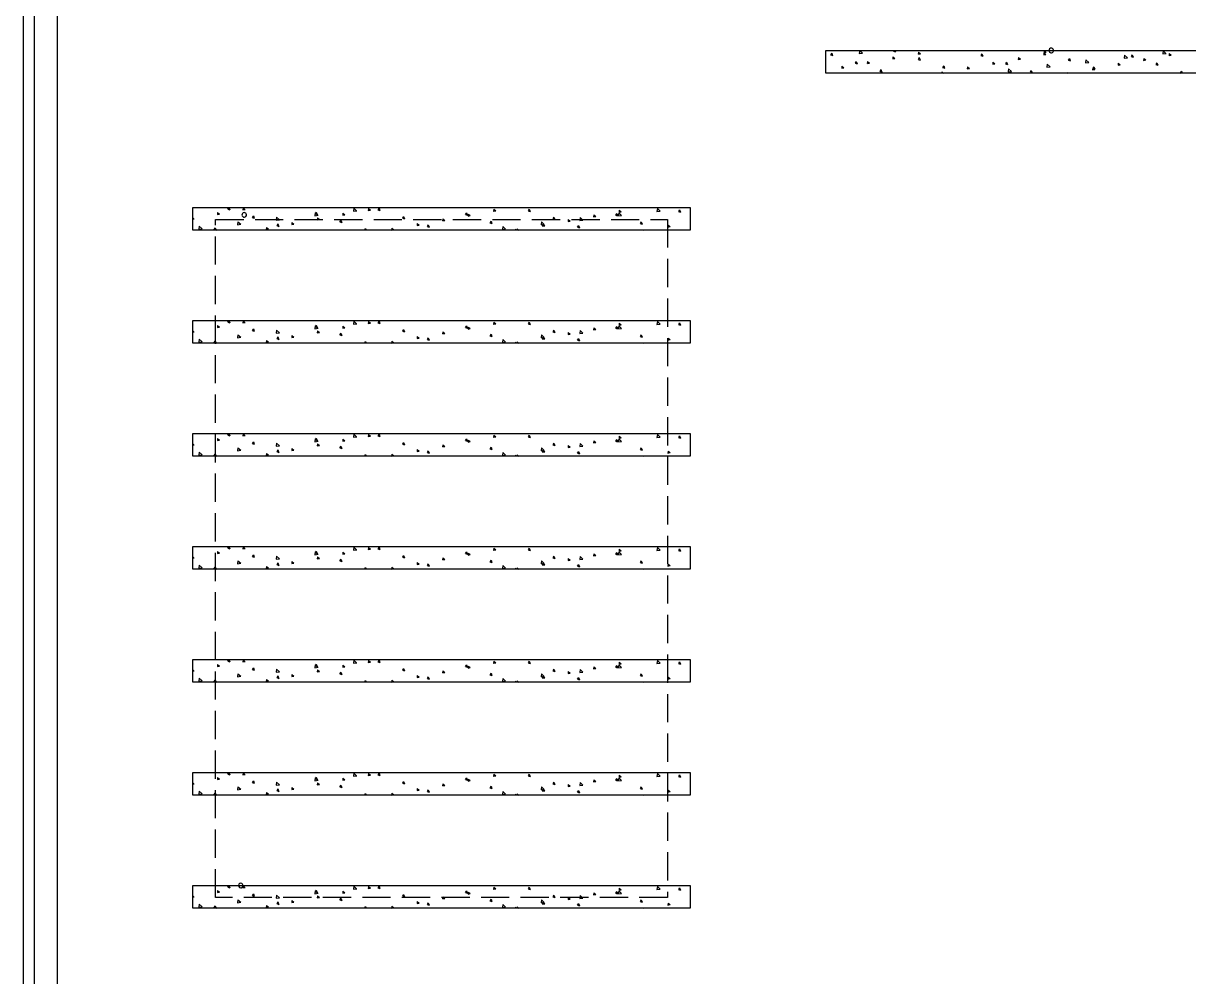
# Model space of a CAD drawing. Extents: x -474411 to 577939, y 0 to 1014176.
# Drawn here: x 355946 to 366256, y 776513 to 784950 of the extents above; entities that cross this region are included whole.
import ezdxf

# ---------------------------------------------------------------- set-up
doc = ezdxf.new("R2010")
doc.units = 0
doc.header["$LTSCALE"] = 1000
doc.header["$MEASUREMENT"] = 0
doc.linetypes.add('DASH', pattern=[0.35, 0.25, -0.1])
for name, color, linetype in [('A-HATCH-2', 251, 'Continuous'), ('A-LIN-V', 9, 'Continuous'), ('A-SFCE', 30, 'Continuous'), ('A-WINDOW', 140, 'Continuous'), ('AS-COLN', 6, 'Continuous'), ('AS-结构边线层', 200, 'Continuous'), ('DIM_SYMB', 3, 'Continuous')]:
    doc.layers.add(name, color=color, linetype=linetype)

# ---------------------------------------------------------------- blocks, each defined once
blk = doc.blocks.new('43243')
at = {"layer": 'AS-结构边线层', "color": 8}
blk.add_lwpolyline([(371646, 818320), (371646, 782920), (371346, 782920), (371346, 774520), (371646, 774520), (371646, 741420), (359546, 741420), (359546, 741720), (359446, 741720), (359446, 741920), (357146, 741920), (357146, 741720), (356846, 741720), (356846, 741420), (356046, 741420), (356046, 741420), (356046, 832020)], dxfattribs=at)

msp = doc.modelspace()

# ---------------------------------------------------------------- linework, layer by layer
at = {"layer": 'A-HATCH-2', "color": 8, "linetype": 'Continuous'}
for p, q in [((363098.1, 784686.3), (363088.1, 784671.3)), ((363088.4, 784671.5), (363106.5, 784665.4)), ((363098.1, 784686.3), (363106.2, 784665.3)), ((363345.5, 784709.6), (363341.4, 784682.9)), ((363341.7, 784683.1), (363370.2, 784686.4)), ((363345.5, 784709.6), (363369.9, 784686.3)), ((363640.2, 784654.3), (363638.7, 784636.4)), ((363639, 784636.6), (363657.8, 784640.1)), ((363640.2, 784654.3), (363657.5, 784639.9)), ((363647.7, 784710), (363643.9, 784704.4)), ((363644.3, 784704.6), (363662.4, 784698.5)), ((363657.6, 784710), (363662.1, 784698.3)), ((363871.6, 784646.4), (363861.5, 784631.4)), ((363861.8, 784631.6), (363880, 784625.5)), ((363865.9, 784696), (363864.3, 784678)), ((363864.7, 784678.2), (363883.5, 784681.7)), ((363865.9, 784696), (363883.1, 784681.5)), ((363871.6, 784646.4), (363879.6, 784625.3)), ((364427.4, 784679.4), (364417.4, 784664.5)), ((364417.7, 784664.7), (364435.8, 784658.6)), ((364427.4, 784679.4), (364435.5, 784658.4)), ((364749.7, 784647.3), (364748.1, 784629.4)), ((364748.5, 784629.5), (364767.3, 784633)), ((364749.7, 784647.3), (364766.9, 784632.8)), ((364981.6, 784710), (364973.2, 784697.6)), ((364973.6, 784697.8), (364991.7, 784691.7)), ((364975.3, 784688.9), (364973.8, 784671)), ((364974.1, 784671.2), (364992.9, 784674.6)), ((364975.3, 784688.9), (364992.6, 784674.5)), ((364984.3, 784710), (364991.4, 784691.5)), ((365200.8, 784639.5), (365190.8, 784624.6)), ((365200.8, 784639.5), (365208.9, 784618.5)), ((365347.2, 784628.1), (365343.1, 784601.4)), ((365347.2, 784628.1), (365371.6, 784604.7)), ((365689.1, 784667.9), (365685, 784641.2)), ((365685.3, 784641.4), (365713.8, 784644.7)), ((365689.1, 784667.9), (365713.5, 784644.5)), ((365756.7, 784672.6), (365746.7, 784657.7)), ((365747, 784657.9), (365765.1, 784651.8)), ((365756.7, 784672.6), (365764.8, 784651.6)), ((365859.1, 784640.2), (365857.6, 784622.3)), ((365857.9, 784622.5), (365876.7, 784626)), ((365859.1, 784640.2), (365876.4, 784625.8)), ((366031, 784707.6), (366026.9, 784681)), ((366027.2, 784681.1), (366055.7, 784684.5)), ((366031, 784707.6), (366055.4, 784684.3)), ((366084.8, 784681.9), (366083.2, 784663.9)), ((366083.6, 784664.1), (366102.4, 784667.6)), ((366084.8, 784681.9), (366102, 784667.4)), ((363188.9, 784571.1), (363187.3, 784553.2)), ((363187.7, 784553.3), (363206.5, 784556.8)), ((363188.9, 784571.1), (363206.1, 784556.6)), ((363315.7, 784613.3), (363305.6, 784598.3)), ((363306, 784598.5), (363324.1, 784592.4)), ((363315.7, 784613.3), (363323.7, 784592.3)), ((363414.6, 784612.7), (363413, 784594.8)), ((363413.3, 784595), (363432.2, 784598.4)), ((363414.6, 784612.7), (363431.8, 784598.3)), ((363533.2, 784540.3), (363523.2, 784525.4)), ((363523.5, 784525.5), (363541.6, 784519.4)), ((363533.2, 784540.3), (363541.3, 784519.3)), ((364072.7, 784522.4), (364071.6, 784510)), ((364072.7, 784522.4), (364087.5, 784510)), ((364089.1, 784573.4), (364079, 784558.4)), ((364079.4, 784558.6), (364097.5, 784552.5)), ((364089.1, 784573.4), (364097.2, 784552.4)), ((364298.4, 784564), (364296.8, 784546.1)), ((364297.2, 784546.3), (364316, 784549.8)), ((364298.4, 784564), (364315.6, 784549.6)), ((364524, 784605.7), (364522.5, 784587.7)), ((364522.8, 784587.9), (364541.6, 784591.4)), ((364524, 784605.7), (364541.3, 784591.2)), ((364645, 784606.4), (364634.9, 784591.5)), ((364635.3, 784591.7), (364653.4, 784585.6)), ((364645, 784606.4), (364653, 784585.4)), ((364663.4, 784548.6), (364659.3, 784521.9)), ((364659.6, 784522), (364688.1, 784525.4)), ((364663.4, 784548.6), (364687.8, 784525.2)), ((364862.5, 784533.4), (364852.5, 784518.5)), ((364862.5, 784533.4), (364870.6, 784512.4)), ((365005.3, 784588.3), (365001.2, 784561.6)), ((365001.5, 784561.8), (365030, 784565.1)), ((365005.3, 784588.3), (365029.7, 784565)), ((365191.1, 784624.8), (365209.3, 784618.7)), ((365343.4, 784601.6), (365371.9, 784604.9)), ((365407.8, 784557), (365406.3, 784539.1)), ((365406.6, 784539.2), (365425.4, 784542.7)), ((365407.8, 784557), (365425.1, 784542.5)), ((365418.4, 784566.5), (365408.3, 784551.6)), ((365408.7, 784551.8), (365426.8, 784545.7)), ((365418.4, 784566.5), (365426.5, 784545.5)), ((365633.5, 784598.6), (365631.9, 784580.7)), ((365632.3, 784580.9), (365651.1, 784584.3)), ((365633.5, 784598.6), (365650.7, 784584.2)), ((365974.3, 784599.6), (365964.2, 784584.7)), ((365964.6, 784584.9), (365982.7, 784578.8)), ((365974.3, 784599.6), (365982.3, 784578.6)), ((366191.8, 784526.6), (366181.8, 784511.7)), ((366191.8, 784526.6), (366198.2, 784510)), ((364852.8, 784518.7), (364870.9, 784512.6)), ((365182.2, 784515.4), (365181.7, 784510)), ((365182.2, 784515.4), (365188.6, 784510)), ((366182.1, 784511.9), (366187.7, 784510)), ((357763.4, 783320), (357753.7, 783305.6)), ((357754, 783305.8), (357772.1, 783299.7)), ((357763.9, 783320), (357771.8, 783299.5)), ((357889.9, 783318.4), (357888.3, 783300.5)), ((357888.7, 783300.7), (357907.5, 783304.1)), ((357889.9, 783318.4), (357907.1, 783304)), ((358870.5, 783314.3), (358866.4, 783287.6)), ((358866.7, 783287.8), (358895.2, 783291.1)), ((358870.5, 783314.3), (358894.9, 783290.9)), ((358999.3, 783311.4), (358997.8, 783293.4)), ((358998.1, 783293.6), (359016.9, 783297.1)), ((358999.3, 783311.4), (359016.6, 783296.9)), ((359093, 783313.7), (359083, 783298.8)), ((359083.3, 783299), (359101.4, 783292.9)), ((359093, 783313.7), (359101.1, 783292.7)), ((360108.8, 783304.3), (360107.2, 783286.4)), ((360107.6, 783286.6), (360126.4, 783290)), ((360108.8, 783304.3), (360126, 783289.9)), ((360422.3, 783306.9), (360412.3, 783292)), ((360412.6, 783292.1), (360430.7, 783286.1)), ((360422.3, 783306.9), (360430.4, 783285.9)), ((360984.1, 783320), (360986.6, 783319.1)), ((360985.9, 783320), (360986.3, 783319)), ((361218.3, 783297.3), (361216.7, 783279.3)), ((361218.3, 783297.3), (361235.5, 783282.8)), ((361556, 783312.3), (361551.9, 783285.6)), ((361552.2, 783285.8), (361580.7, 783289.1)), ((361556, 783312.3), (361580.4, 783288.9)), ((361751.6, 783300.1), (361741.6, 783285.1)), ((361741.9, 783285.3), (361760, 783279.2)), ((361751.6, 783300.1), (361759.7, 783279.1)), ((357445.8, 783229.1), (357455.8, 783220.7)), ((357445.8, 783219), (357456.1, 783220.9)), ((357664.2, 783276.8), (357662.6, 783258.9)), ((357663, 783259.1), (357681.8, 783262.5)), ((357664.2, 783276.8), (357681.4, 783262.3)), ((357844.9, 783195), (357840.7, 783168.3)), ((357844.9, 783195), (357869.2, 783171.6)), ((357981.3, 783247.6), (357971.2, 783232.6)), ((357971.6, 783232.8), (357989.7, 783226.7)), ((357981.3, 783247.6), (357989.3, 783226.5)), ((358186.7, 783234.7), (358182.6, 783208.1)), ((358182.9, 783208.2), (358211.4, 783211.6)), ((358186.7, 783234.7), (358211.1, 783211.4)), ((358322.4, 783186.5), (358320.8, 783168.6)), ((358322.4, 783186.5), (358339.6, 783172)), ((358528.6, 783274.5), (358524.5, 783247.8)), ((358524.8, 783248), (358553.3, 783251.3)), ((358537.2, 783280.6), (358527.1, 783265.7)), ((358527.4, 783265.9), (358545.6, 783259.8)), ((358528.6, 783274.5), (358553, 783251.2)), ((358537.2, 783280.6), (358545.2, 783259.6)), ((358548, 783228.1), (358546.4, 783210.2)), ((358546.8, 783210.4), (358565.6, 783213.8)), ((358548, 783228.1), (358565.3, 783213.7)), ((358754.7, 783207.6), (358744.6, 783192.7)), ((358745, 783192.9), (358763.1, 783186.8)), ((358754.7, 783207.6), (358762.8, 783186.6)), ((358773.7, 783269.8), (358772.1, 783251.8)), ((358772.5, 783252), (358791.3, 783255.5)), ((358773.7, 783269.8), (358790.9, 783255.3)), ((359310.6, 783240.7), (359300.5, 783225.8)), ((359300.9, 783226), (359319, 783219.9)), ((359310.6, 783240.7), (359318.6, 783219.7)), ((359657.5, 783221.1), (359655.9, 783203.1)), ((359656.3, 783203.3), (359675.1, 783206.8)), ((359657.5, 783221.1), (359674.7, 783206.6)), ((359866.4, 783273.8), (359856.4, 783258.9)), ((359856.7, 783259.1), (359874.9, 783253)), ((359866.4, 783273.8), (359874.5, 783252.8)), ((359883.1, 783262.7), (359881.6, 783244.8)), ((359881.9, 783244.9), (359900.7, 783248.4)), ((359883.1, 783262.7), (359900.4, 783248.2)), ((360084, 783200.8), (360073.9, 783185.9)), ((360074.3, 783186.1), (360092.4, 783180)), ((360084, 783200.8), (360092.1, 783179.8)), ((360530.3, 783193), (360526.2, 783166.3)), ((360530.3, 783193), (360554.7, 783169.6)), ((360639.9, 783233.9), (360629.8, 783219)), ((360630.2, 783219.1), (360648.3, 783213.1)), ((360639.9, 783233.9), (360647.9, 783212.9)), ((360766.9, 783214), (360765.4, 783196.1)), ((360765.7, 783196.3), (360784.5, 783199.7)), ((360766.9, 783214), (360784.2, 783199.6)), ((360872.2, 783232.8), (360868.1, 783206.1)), ((360868.4, 783206.3), (360896.9, 783209.6)), ((360872.2, 783232.8), (360896.6, 783209.4)), ((360992.6, 783255.7), (360991, 783237.7)), ((360991.4, 783237.9), (361010.2, 783241.4)), ((360992.6, 783255.7), (361009.8, 783241.2)), ((361195.7, 783267), (361185.7, 783252.1)), ((361186, 783252.2), (361204.2, 783246.1)), ((361195.7, 783267), (361203.8, 783246)), ((361214.1, 783272.5), (361210, 783245.9)), ((361210.3, 783246), (361238.8, 783249.3)), ((361214.1, 783272.5), (361238.5, 783249.2)), ((361217, 783279.5), (361235.8, 783283)), ((361413.3, 783194), (361403.2, 783179.1)), ((361413.3, 783194), (361421.4, 783173)), ((357503, 783155.2), (357498.8, 783128.5)), ((357499.1, 783128.7), (357527.6, 783132)), ((357503, 783155.2), (357527.3, 783131.8)), ((357642.9, 783141.5), (357632.9, 783126.6)), ((357633.2, 783126.7), (357651.4, 783120.6)), ((357642.9, 783141.5), (357651, 783120.5)), ((357841, 783168.5), (357869.5, 783171.8)), ((358096.7, 783144.9), (358095.1, 783126.9)), ((358095.5, 783127.1), (358114.3, 783130.6)), ((358096.7, 783144.9), (358113.9, 783130.4)), ((358198.8, 783174.6), (358188.8, 783159.6)), ((358189.1, 783159.8), (358207.2, 783153.7)), ((358198.8, 783174.6), (358206.9, 783153.6)), ((358321.1, 783168.7), (358339.9, 783172.2)), ((358972.2, 783134.6), (358962.4, 783120)), ((358972.2, 783134.6), (358977.9, 783120)), ((359206.2, 783137.8), (359204.6, 783120)), ((359204.9, 783120.1), (359223.8, 783123.5)), ((359206.2, 783137.8), (359223.4, 783123.4)), ((359431.8, 783179.5), (359430.3, 783161.5)), ((359430.6, 783161.7), (359449.4, 783165.2)), ((359431.8, 783179.5), (359449.1, 783165)), ((359528.1, 783167.7), (359518.1, 783152.8)), ((359518.4, 783153), (359536.5, 783146.9)), ((359528.1, 783167.7), (359536.2, 783146.7)), ((360188.4, 783153.2), (360184.3, 783126.5)), ((360184.6, 783126.7), (360213.1, 783130)), ((360188.4, 783153.2), (360212.8, 783129.9)), ((360301.5, 783127.8), (360296.3, 783120)), ((360301.5, 783127.8), (360304.5, 783120)), ((360315.6, 783130.8), (360314.7, 783120)), ((360315.6, 783130.8), (360328.5, 783120)), ((360526.5, 783166.5), (360555, 783169.8)), ((360541.3, 783172.4), (360539.7, 783154.5)), ((360540.1, 783154.6), (360558.9, 783158.1)), ((360541.3, 783172.4), (360558.5, 783157.9)), ((360857.4, 783160.9), (360847.3, 783146)), ((360847.7, 783146.2), (360865.8, 783140.1)), ((360857.4, 783160.9), (360865.5, 783139.9)), ((361403.6, 783179.2), (361421.7, 783173.2)), ((361425.1, 783123.7), (361424.8, 783120)), ((361425.1, 783123.7), (361429.5, 783120)), ((361630.8, 783121), (361630.2, 783120)), ((361630.8, 783121), (361631.2, 783120)), ((361650.7, 783165.3), (361649.2, 783147.4)), ((361649.5, 783147.6), (361668.3, 783151.1)), ((361650.7, 783165.3), (361668, 783150.9)), ((357664.2, 782276.8), (357662.6, 782258.9)), ((357663, 782259.1), (357681.8, 782262.5)), ((357664.2, 782276.8), (357681.4, 782262.3)), ((357763.4, 782320), (357753.7, 782305.6)), ((357754, 782305.8), (357772.1, 782299.7)), ((357763.9, 782320), (357771.8, 782299.5)), ((357889.9, 782318.4), (357888.3, 782300.5)), ((357888.7, 782300.7), (357907.5, 782304.1)), ((357889.9, 782318.4), (357907.1, 782304)), ((358528.6, 782274.5), (358524.5, 782247.8)), ((358537.2, 782280.6), (358527.1, 782265.7)), ((358527.4, 782265.9), (358545.6, 782259.8)), ((358528.6, 782274.5), (358553, 782251.2)), ((358537.2, 782280.6), (358545.2, 782259.6)), ((358773.7, 782269.8), (358772.1, 782251.8)), ((358772.5, 782252), (358791.3, 782255.5)), ((358773.7, 782269.8), (358790.9, 782255.3)), ((358870.5, 782314.3), (358866.4, 782287.6)), ((358866.7, 782287.8), (358895.2, 782291.1)), ((358870.5, 782314.3), (358894.9, 782290.9)), ((358999.3, 782311.4), (358997.8, 782293.4)), ((358998.1, 782293.6), (359016.9, 782297.1)), ((358999.3, 782311.4), (359016.6, 782296.9)), ((359093, 782313.7), (359083, 782298.8)), ((359083.3, 782299), (359101.4, 782292.9)), ((359093, 782313.7), (359101.1, 782292.7)), ((359866.4, 782273.8), (359856.4, 782258.9)), ((359856.7, 782259.1), (359874.9, 782253)), ((359866.4, 782273.8), (359874.5, 782252.8)), ((359883.1, 782262.7), (359881.6, 782244.8)), ((359883.1, 782262.7), (359900.4, 782248.2)), ((360108.8, 782304.3), (360107.2, 782286.4)), ((360107.6, 782286.6), (360126.4, 782290)), ((360108.8, 782304.3), (360126, 782289.9)), ((360422.3, 782306.9), (360412.3, 782292)), ((360412.6, 782292.1), (360430.7, 782286.1)), ((360422.3, 782306.9), (360430.4, 782285.9)), ((360984.1, 782320), (360986.6, 782319.1)), ((360985.9, 782320), (360986.3, 782319)), ((360992.6, 782255.7), (360991, 782237.7)), ((360992.6, 782255.7), (361009.8, 782241.2)), ((361195.7, 782267), (361185.7, 782252.1)), ((361195.7, 782267), (361203.8, 782246)), ((361214.1, 782272.5), (361210, 782245.9)), ((361214.1, 782272.5), (361238.5, 782249.2)), ((361218.3, 782297.3), (361216.7, 782279.3)), ((361217, 782279.5), (361235.8, 782283)), ((361218.3, 782297.3), (361235.5, 782282.8)), ((361556, 782312.3), (361551.9, 782285.6)), ((361552.2, 782285.8), (361580.7, 782289.1)), ((361556, 782312.3), (361580.4, 782288.9)), ((361751.6, 782300.1), (361741.6, 782285.1)), ((361741.9, 782285.3), (361760, 782279.2)), ((361751.6, 782300.1), (361759.7, 782279.1)), ((357445.8, 782229.1), (357455.8, 782220.7)), ((357445.8, 782219), (357456.1, 782220.9)), ((357503, 782155.2), (357498.8, 782128.5)), ((357503, 782155.2), (357527.3, 782131.8)), ((357844.9, 782195), (357840.7, 782168.3)), ((357841, 782168.5), (357869.5, 782171.8)), ((357844.9, 782195), (357869.2, 782171.6)), ((357981.3, 782247.6), (357971.2, 782232.6)), ((357971.6, 782232.8), (357989.7, 782226.7)), ((357981.3, 782247.6), (357989.3, 782226.5)), ((358186.7, 782234.7), (358182.6, 782208.1)), ((358182.9, 782208.2), (358211.4, 782211.6)), ((358186.7, 782234.7), (358211.1, 782211.4)), ((358198.8, 782174.6), (358188.8, 782159.6)), ((358189.1, 782159.8), (358207.2, 782153.7)), ((358198.8, 782174.6), (358206.9, 782153.6)), ((358322.4, 782186.5), (358320.8, 782168.6)), ((358321.1, 782168.7), (358339.9, 782172.2)), ((358322.4, 782186.5), (358339.6, 782172)), ((358524.8, 782248), (358553.3, 782251.3)), ((358548, 782228.1), (358546.4, 782210.2)), ((358546.8, 782210.4), (358565.6, 782213.8)), ((358548, 782228.1), (358565.3, 782213.7)), ((358754.7, 782207.6), (358744.6, 782192.7)), ((358745, 782192.9), (358763.1, 782186.8)), ((358754.7, 782207.6), (358762.8, 782186.6)), ((359310.6, 782240.7), (359300.5, 782225.8)), ((359300.9, 782226), (359319, 782219.9)), ((359310.6, 782240.7), (359318.6, 782219.7)), ((359431.8, 782179.5), (359430.3, 782161.5)), ((359430.6, 782161.7), (359449.4, 782165.2)), ((359431.8, 782179.5), (359449.1, 782165)), ((359528.1, 782167.7), (359518.1, 782152.8)), ((359518.4, 782153), (359536.5, 782146.9)), ((359528.1, 782167.7), (359536.2, 782146.7)), ((359657.5, 782221.1), (359655.9, 782203.1)), ((359656.3, 782203.3), (359675.1, 782206.8)), ((359657.5, 782221.1), (359674.7, 782206.6)), ((359881.9, 782244.9), (359900.7, 782248.4)), ((360084, 782200.8), (360073.9, 782185.9)), ((360074.3, 782186.1), (360092.4, 782180)), ((360084, 782200.8), (360092.1, 782179.8)), ((360188.4, 782153.2), (360184.3, 782126.5)), ((360188.4, 782153.2), (360212.8, 782129.9)), ((360530.3, 782193), (360526.2, 782166.3)), ((360526.5, 782166.5), (360555, 782169.8)), ((360530.3, 782193), (360554.7, 782169.6)), ((360541.3, 782172.4), (360539.7, 782154.5)), ((360540.1, 782154.6), (360558.9, 782158.1)), ((360541.3, 782172.4), (360558.5, 782157.9)), ((360639.9, 782233.9), (360629.8, 782219)), ((360630.2, 782219.1), (360648.3, 782213.1)), ((360639.9, 782233.9), (360647.9, 782212.9)), ((360766.9, 782214), (360765.4, 782196.1)), ((360765.7, 782196.3), (360784.5, 782199.7)), ((360766.9, 782214), (360784.2, 782199.6)), ((360857.4, 782160.9), (360847.3, 782146)), ((360857.4, 782160.9), (360865.5, 782139.9)), ((360872.2, 782232.8), (360868.1, 782206.1)), ((360868.4, 782206.3), (360896.9, 782209.6)), ((360872.2, 782232.8), (360896.6, 782209.4)), ((360991.4, 782237.9), (361010.2, 782241.4)), ((361186, 782252.2), (361204.2, 782246.1)), ((361210.3, 782246), (361238.8, 782249.3)), ((361413.3, 782194), (361403.2, 782179.1)), ((361403.6, 782179.2), (361421.7, 782173.2)), ((361413.3, 782194), (361421.4, 782173)), ((361650.7, 782165.3), (361649.2, 782147.4)), ((361649.5, 782147.6), (361668.3, 782151.1)), ((361650.7, 782165.3), (361668, 782150.9)), ((357499.1, 782128.7), (357527.6, 782132)), ((357642.9, 782141.5), (357632.9, 782126.6)), ((357633.2, 782126.7), (357651.4, 782120.6)), ((357642.9, 782141.5), (357651, 782120.5)), ((358096.7, 782144.9), (358095.1, 782126.9)), ((358095.5, 782127.1), (358114.3, 782130.6)), ((358096.7, 782144.9), (358113.9, 782130.4)), ((358972.2, 782134.6), (358962.4, 782120)), ((358972.2, 782134.6), (358977.9, 782120)), ((359206.2, 782137.8), (359204.6, 782120)), ((359204.9, 782120.1), (359223.8, 782123.5)), ((359206.2, 782137.8), (359223.4, 782123.4)), ((360184.6, 782126.7), (360213.1, 782130)), ((360301.5, 782127.8), (360296.3, 782120)), ((360301.5, 782127.8), (360304.5, 782120)), ((360315.6, 782130.8), (360314.7, 782120)), ((360315.6, 782130.8), (360328.5, 782120)), ((360847.7, 782146.2), (360865.8, 782140.1)), ((361425.1, 782123.7), (361424.8, 782120)), ((361425.1, 782123.7), (361429.5, 782120)), ((361630.8, 782121), (361630.2, 782120)), ((361630.8, 782121), (361631.2, 782120)), ((357445.8, 781229.1), (357455.8, 781220.7)), ((357664.2, 781276.8), (357662.6, 781258.9)), ((357663, 781259.1), (357681.8, 781262.5)), ((357664.2, 781276.8), (357681.4, 781262.3)), ((357763.4, 781320), (357753.7, 781305.6)), ((357754, 781305.8), (357772.1, 781299.7)), ((357763.9, 781320), (357771.8, 781299.5)), ((357889.9, 781318.4), (357888.3, 781300.5)), ((357888.7, 781300.7), (357907.5, 781304.1)), ((357889.9, 781318.4), (357907.1, 781304)), ((357981.3, 781247.6), (357971.2, 781232.6)), ((357971.6, 781232.8), (357989.7, 781226.7)), ((357981.3, 781247.6), (357989.3, 781226.5)), ((358186.7, 781234.7), (358182.6, 781208.1)), ((358186.7, 781234.7), (358211.1, 781211.4)), ((358528.6, 781274.5), (358524.5, 781247.8)), ((358524.8, 781248), (358553.3, 781251.3)), ((358537.2, 781280.6), (358527.1, 781265.7)), ((358527.4, 781265.9), (358545.6, 781259.8)), ((358528.6, 781274.5), (358553, 781251.2)), ((358537.2, 781280.6), (358545.2, 781259.6)), ((358548, 781228.1), (358546.4, 781210.2)), ((358548, 781228.1), (358565.3, 781213.7)), ((358773.7, 781269.8), (358772.1, 781251.8)), ((358772.5, 781252), (358791.3, 781255.5)), ((358773.7, 781269.8), (358790.9, 781255.3)), ((358870.5, 781314.3), (358866.4, 781287.6)), ((358866.7, 781287.8), (358895.2, 781291.1)), ((358870.5, 781314.3), (358894.9, 781290.9)), ((358999.3, 781311.4), (358997.8, 781293.4)), ((358998.1, 781293.6), (359016.9, 781297.1)), ((358999.3, 781311.4), (359016.6, 781296.9)), ((359093, 781313.7), (359083, 781298.8)), ((359083.3, 781299), (359101.4, 781292.9)), ((359093, 781313.7), (359101.1, 781292.7)), ((359310.6, 781240.7), (359300.5, 781225.8)), ((359300.9, 781226), (359319, 781219.9)), ((359310.6, 781240.7), (359318.6, 781219.7)), ((359866.4, 781273.8), (359856.4, 781258.9)), ((359856.7, 781259.1), (359874.9, 781253)), ((359866.4, 781273.8), (359874.5, 781252.8)), ((359883.1, 781262.7), (359881.6, 781244.8)), ((359881.9, 781244.9), (359900.7, 781248.4)), ((359883.1, 781262.7), (359900.4, 781248.2)), ((360108.8, 781304.3), (360107.2, 781286.4)), ((360107.6, 781286.6), (360126.4, 781290)), ((360108.8, 781304.3), (360126, 781289.9)), ((360422.3, 781306.9), (360412.3, 781292)), ((360412.6, 781292.1), (360430.7, 781286.1)), ((360422.3, 781306.9), (360430.4, 781285.9)), ((360639.9, 781233.9), (360629.8, 781219)), ((360639.9, 781233.9), (360647.9, 781212.9)), ((360872.2, 781232.8), (360868.1, 781206.1)), ((360872.2, 781232.8), (360896.6, 781209.4)), ((360984.1, 781320), (360986.6, 781319.1)), ((360985.9, 781320), (360986.3, 781319)), ((360992.6, 781255.7), (360991, 781237.7)), ((360991.4, 781237.9), (361010.2, 781241.4)), ((360992.6, 781255.7), (361009.8, 781241.2)), ((361195.7, 781267), (361185.7, 781252.1)), ((361186, 781252.2), (361204.2, 781246.1)), ((361195.7, 781267), (361203.8, 781246)), ((361214.1, 781272.5), (361210, 781245.9)), ((361210.3, 781246), (361238.8, 781249.3)), ((361214.1, 781272.5), (361238.5, 781249.2)), ((361218.3, 781297.3), (361216.7, 781279.3)), ((361217, 781279.5), (361235.8, 781283)), ((361218.3, 781297.3), (361235.5, 781282.8)), ((361556, 781312.3), (361551.9, 781285.6)), ((361552.2, 781285.8), (361580.7, 781289.1)), ((361556, 781312.3), (361580.4, 781288.9)), ((361751.6, 781300.1), (361741.6, 781285.1)), ((361741.9, 781285.3), (361760, 781279.2)), ((361751.6, 781300.1), (361759.7, 781279.1)), ((357445.8, 781219), (357456.1, 781220.9)), ((357503, 781155.2), (357498.8, 781128.5)), ((357499.1, 781128.7), (357527.6, 781132)), ((357503, 781155.2), (357527.3, 781131.8)), ((357642.9, 781141.5), (357632.9, 781126.6)), ((357633.2, 781126.7), (357651.4, 781120.6)), ((357642.9, 781141.5), (357651, 781120.5)), ((357844.9, 781195), (357840.7, 781168.3)), ((357841, 781168.5), (357869.5, 781171.8)), ((357844.9, 781195), (357869.2, 781171.6)), ((358096.7, 781144.9), (358095.1, 781126.9)), ((358095.5, 781127.1), (358114.3, 781130.6)), ((358096.7, 781144.9), (358113.9, 781130.4)), ((358182.9, 781208.2), (358211.4, 781211.6)), ((358198.8, 781174.6), (358188.8, 781159.6)), ((358189.1, 781159.8), (358207.2, 781153.7)), ((358198.8, 781174.6), (358206.9, 781153.6)), ((358322.4, 781186.5), (358320.8, 781168.6)), ((358321.1, 781168.7), (358339.9, 781172.2)), ((358322.4, 781186.5), (358339.6, 781172)), ((358546.8, 781210.4), (358565.6, 781213.8)), ((358754.7, 781207.6), (358744.6, 781192.7)), ((358745, 781192.9), (358763.1, 781186.8)), ((358754.7, 781207.6), (358762.8, 781186.6)), ((358972.2, 781134.6), (358962.4, 781120)), ((358972.2, 781134.6), (358977.9, 781120)), ((359206.2, 781137.8), (359204.6, 781120)), ((359204.9, 781120.1), (359223.8, 781123.5)), ((359206.2, 781137.8), (359223.4, 781123.4)), ((359431.8, 781179.5), (359430.3, 781161.5)), ((359430.6, 781161.7), (359449.4, 781165.2)), ((359431.8, 781179.5), (359449.1, 781165)), ((359528.1, 781167.7), (359518.1, 781152.8)), ((359518.4, 781153), (359536.5, 781146.9)), ((359528.1, 781167.7), (359536.2, 781146.7)), ((359657.5, 781221.1), (359655.9, 781203.1)), ((359656.3, 781203.3), (359675.1, 781206.8)), ((359657.5, 781221.1), (359674.7, 781206.6)), ((360084, 781200.8), (360073.9, 781185.9)), ((360074.3, 781186.1), (360092.4, 781180)), ((360084, 781200.8), (360092.1, 781179.8)), ((360188.4, 781153.2), (360184.3, 781126.5)), ((360184.6, 781126.7), (360213.1, 781130)), ((360188.4, 781153.2), (360212.8, 781129.9)), ((360301.5, 781127.8), (360296.3, 781120)), ((360301.5, 781127.8), (360304.5, 781120)), ((360315.6, 781130.8), (360314.7, 781120)), ((360315.6, 781130.8), (360328.5, 781120)), ((360530.3, 781193), (360526.2, 781166.3)), ((360526.5, 781166.5), (360555, 781169.8)), ((360530.3, 781193), (360554.7, 781169.6)), ((360541.3, 781172.4), (360539.7, 781154.5)), ((360540.1, 781154.6), (360558.9, 781158.1)), ((360541.3, 781172.4), (360558.5, 781157.9)), ((360630.2, 781219.1), (360648.3, 781213.1)), ((360766.9, 781214), (360765.4, 781196.1)), ((360765.7, 781196.3), (360784.5, 781199.7)), ((360766.9, 781214), (360784.2, 781199.6)), ((360857.4, 781160.9), (360847.3, 781146)), ((360847.7, 781146.2), (360865.8, 781140.1)), ((360857.4, 781160.9), (360865.5, 781139.9)), ((360868.4, 781206.3), (360896.9, 781209.6)), ((361413.3, 781194), (361403.2, 781179.1)), ((361403.6, 781179.2), (361421.7, 781173.2)), ((361413.3, 781194), (361421.4, 781173)), ((361425.1, 781123.7), (361424.8, 781120)), ((361425.1, 781123.7), (361429.5, 781120)), ((361630.8, 781121), (361630.2, 781120)), ((361630.8, 781121), (361631.2, 781120)), ((361650.7, 781165.3), (361649.2, 781147.4)), ((361649.5, 781147.6), (361668.3, 781151.1)), ((361650.7, 781165.3), (361668, 781150.9)), ((357763.4, 780320), (357753.7, 780305.6)), ((357754, 780305.8), (357772.1, 780299.7)), ((357763.9, 780320), (357771.8, 780299.5)), ((357889.9, 780318.4), (357888.3, 780300.5)), ((357888.7, 780300.7), (357907.5, 780304.1)), ((357889.9, 780318.4), (357907.1, 780304)), ((358870.5, 780314.3), (358866.4, 780287.6)), ((358870.5, 780314.3), (358894.9, 780290.9)), ((358999.3, 780311.4), (358997.8, 780293.4)), ((358998.1, 780293.6), (359016.9, 780297.1)), ((358999.3, 780311.4), (359016.6, 780296.9)), ((359093, 780313.7), (359083, 780298.8)), ((359083.3, 780299), (359101.4, 780292.9)), ((359093, 780313.7), (359101.1, 780292.7)), ((360108.8, 780304.3), (360107.2, 780286.4)), ((360108.8, 780304.3), (360126, 780289.9)), ((360422.3, 780306.9), (360412.3, 780292)), ((360422.3, 780306.9), (360430.4, 780285.9)), ((360984.1, 780320), (360986.6, 780319.1)), ((360985.9, 780320), (360986.3, 780319)), ((361218.3, 780297.3), (361216.7, 780279.3)), ((361218.3, 780297.3), (361235.5, 780282.8)), ((361556, 780312.3), (361551.9, 780285.6)), ((361556, 780312.3), (361580.4, 780288.9)), ((361751.6, 780300.1), (361741.6, 780285.1)), ((361751.6, 780300.1), (361759.7, 780279.1)), ((357445.8, 780229.1), (357455.8, 780220.7)), ((357445.8, 780219), (357456.1, 780220.9)), ((357664.2, 780276.8), (357662.6, 780258.9)), ((357663, 780259.1), (357681.8, 780262.5)), ((357664.2, 780276.8), (357681.4, 780262.3)), ((357844.9, 780195), (357840.7, 780168.3)), ((357844.9, 780195), (357869.2, 780171.6)), ((357981.3, 780247.6), (357971.2, 780232.6)), ((357971.6, 780232.8), (357989.7, 780226.7)), ((357981.3, 780247.6), (357989.3, 780226.5)), ((358186.7, 780234.7), (358182.6, 780208.1)), ((358182.9, 780208.2), (358211.4, 780211.6)), ((358186.7, 780234.7), (358211.1, 780211.4)), ((358528.6, 780274.5), (358524.5, 780247.8)), ((358524.8, 780248), (358553.3, 780251.3)), ((358537.2, 780280.6), (358527.1, 780265.7)), ((358527.4, 780265.9), (358545.6, 780259.8)), ((358528.6, 780274.5), (358553, 780251.2)), ((358537.2, 780280.6), (358545.2, 780259.6)), ((358548, 780228.1), (358546.4, 780210.2)), ((358546.8, 780210.4), (358565.6, 780213.8)), ((358548, 780228.1), (358565.3, 780213.7)), ((358754.7, 780207.6), (358744.6, 780192.7)), ((358745, 780192.9), (358763.1, 780186.8)), ((358754.7, 780207.6), (358762.8, 780186.6)), ((358773.7, 780269.8), (358772.1, 780251.8)), ((358772.5, 780252), (358791.3, 780255.5)), ((358773.7, 780269.8), (358790.9, 780255.3)), ((358866.7, 780287.8), (358895.2, 780291.1)), ((359310.6, 780240.7), (359300.5, 780225.8)), ((359300.9, 780226), (359319, 780219.9)), ((359310.6, 780240.7), (359318.6, 780219.7)), ((359657.5, 780221.1), (359655.9, 780203.1)), ((359656.3, 780203.3), (359675.1, 780206.8)), ((359657.5, 780221.1), (359674.7, 780206.6)), ((359866.4, 780273.8), (359856.4, 780258.9)), ((359856.7, 780259.1), (359874.9, 780253)), ((359866.4, 780273.8), (359874.5, 780252.8)), ((359883.1, 780262.7), (359881.6, 780244.8)), ((359881.9, 780244.9), (359900.7, 780248.4)), ((359883.1, 780262.7), (359900.4, 780248.2)), ((360084, 780200.8), (360073.9, 780185.9)), ((360084, 780200.8), (360092.1, 780179.8)), ((360107.6, 780286.6), (360126.4, 780290)), ((360412.6, 780292.1), (360430.7, 780286.1)), ((360530.3, 780193), (360526.2, 780166.3)), ((360530.3, 780193), (360554.7, 780169.6)), ((360639.9, 780233.9), (360629.8, 780219)), ((360630.2, 780219.1), (360648.3, 780213.1)), ((360639.9, 780233.9), (360647.9, 780212.9)), ((360766.9, 780214), (360765.4, 780196.1)), ((360765.7, 780196.3), (360784.5, 780199.7)), ((360766.9, 780214), (360784.2, 780199.6)), ((360872.2, 780232.8), (360868.1, 780206.1)), ((360868.4, 780206.3), (360896.9, 780209.6)), ((360872.2, 780232.8), (360896.6, 780209.4)), ((360992.6, 780255.7), (360991, 780237.7)), ((360991.4, 780237.9), (361010.2, 780241.4)), ((360992.6, 780255.7), (361009.8, 780241.2)), ((361195.7, 780267), (361185.7, 780252.1)), ((361186, 780252.2), (361204.2, 780246.1)), ((361195.7, 780267), (361203.8, 780246)), ((361214.1, 780272.5), (361210, 780245.9)), ((361210.3, 780246), (361238.8, 780249.3)), ((361214.1, 780272.5), (361238.5, 780249.2)), ((361217, 780279.5), (361235.8, 780283)), ((361413.3, 780194), (361403.2, 780179.1)), ((361413.3, 780194), (361421.4, 780173)), ((361552.2, 780285.8), (361580.7, 780289.1)), ((361741.9, 780285.3), (361760, 780279.2)), ((357503, 780155.2), (357498.8, 780128.5)), ((357499.1, 780128.7), (357527.6, 780132)), ((357503, 780155.2), (357527.3, 780131.8)), ((357642.9, 780141.5), (357632.9, 780126.6)), ((357633.2, 780126.7), (357651.4, 780120.6)), ((357642.9, 780141.5), (357651, 780120.5)), ((357841, 780168.5), (357869.5, 780171.8)), ((358096.7, 780144.9), (358095.1, 780126.9)), ((358095.5, 780127.1), (358114.3, 780130.6)), ((358096.7, 780144.9), (358113.9, 780130.4)), ((358198.8, 780174.6), (358188.8, 780159.6)), ((358189.1, 780159.8), (358207.2, 780153.7)), ((358198.8, 780174.6), (358206.9, 780153.6)), ((358322.4, 780186.5), (358320.8, 780168.6)), ((358321.1, 780168.7), (358339.9, 780172.2)), ((358322.4, 780186.5), (358339.6, 780172)), ((358972.2, 780134.6), (358962.4, 780120)), ((358972.2, 780134.6), (358977.9, 780120)), ((359206.2, 780137.8), (359204.6, 780120)), ((359204.9, 780120.1), (359223.8, 780123.5)), ((359206.2, 780137.8), (359223.4, 780123.4)), ((359431.8, 780179.5), (359430.3, 780161.5)), ((359430.6, 780161.7), (359449.4, 780165.2)), ((359431.8, 780179.5), (359449.1, 780165)), ((359528.1, 780167.7), (359518.1, 780152.8)), ((359518.4, 780153), (359536.5, 780146.9)), ((359528.1, 780167.7), (359536.2, 780146.7)), ((360074.3, 780186.1), (360092.4, 780180)), ((360188.4, 780153.2), (360184.3, 780126.5)), ((360184.6, 780126.7), (360213.1, 780130)), ((360188.4, 780153.2), (360212.8, 780129.9)), ((360301.5, 780127.8), (360296.3, 780120)), ((360301.5, 780127.8), (360304.5, 780120)), ((360315.6, 780130.8), (360314.7, 780120)), ((360315.6, 780130.8), (360328.5, 780120)), ((360526.5, 780166.5), (360555, 780169.8)), ((360541.3, 780172.4), (360539.7, 780154.5)), ((360540.1, 780154.6), (360558.9, 780158.1)), ((360541.3, 780172.4), (360558.5, 780157.9)), ((360857.4, 780160.9), (360847.3, 780146)), ((360847.7, 780146.2), (360865.8, 780140.1)), ((360857.4, 780160.9), (360865.5, 780139.9)), ((361403.6, 780179.2), (361421.7, 780173.2)), ((361425.1, 780123.7), (361424.8, 780120)), ((361425.1, 780123.7), (361429.5, 780120)), ((361630.8, 780121), (361630.2, 780120)), ((361630.8, 780121), (361631.2, 780120)), ((361650.7, 780165.3), (361649.2, 780147.4)), ((361649.5, 780147.6), (361668.3, 780151.1)), ((361650.7, 780165.3), (361668, 780150.9)), ((357664.2, 779276.8), (357662.6, 779258.9)), ((357664.2, 779276.8), (357681.4, 779262.3)), ((357763.4, 779320), (357753.7, 779305.6)), ((357754, 779305.8), (357772.1, 779299.7)), ((357763.9, 779320), (357771.8, 779299.5)), ((357889.9, 779318.4), (357888.3, 779300.5)), ((357888.7, 779300.7), (357907.5, 779304.1)), ((357889.9, 779318.4), (357907.1, 779304)), ((358528.6, 779274.5), (358524.5, 779247.8)), ((358537.2, 779280.6), (358527.1, 779265.7)), ((358527.4, 779265.9), (358545.6, 779259.8)), ((358528.6, 779274.5), (358553, 779251.2)), ((358537.2, 779280.6), (358545.2, 779259.6)), ((358773.7, 779269.8), (358772.1, 779251.8)), ((358773.7, 779269.8), (358790.9, 779255.3)), ((358870.5, 779314.3), (358866.4, 779287.6)), ((358866.7, 779287.8), (358895.2, 779291.1)), ((358870.5, 779314.3), (358894.9, 779290.9)), ((358999.3, 779311.4), (358997.8, 779293.4)), ((358998.1, 779293.6), (359016.9, 779297.1)), ((358999.3, 779311.4), (359016.6, 779296.9)), ((359093, 779313.7), (359083, 779298.8)), ((359083.3, 779299), (359101.4, 779292.9)), ((359093, 779313.7), (359101.1, 779292.7)), ((359866.4, 779273.8), (359856.4, 779258.9)), ((359866.4, 779273.8), (359874.5, 779252.8)), ((360108.8, 779304.3), (360107.2, 779286.4)), ((360107.6, 779286.6), (360126.4, 779290)), ((360108.8, 779304.3), (360126, 779289.9)), ((360422.3, 779306.9), (360412.3, 779292)), ((360412.6, 779292.1), (360430.7, 779286.1)), ((360422.3, 779306.9), (360430.4, 779285.9)), ((360984.1, 779320), (360986.6, 779319.1)), ((360985.9, 779320), (360986.3, 779319)), ((361195.7, 779267), (361185.7, 779252.1)), ((361195.7, 779267), (361203.8, 779246)), ((361214.1, 779272.5), (361210, 779245.9)), ((361214.1, 779272.5), (361238.5, 779249.2)), ((361218.3, 779297.3), (361216.7, 779279.3)), ((361217, 779279.5), (361235.8, 779283)), ((361218.3, 779297.3), (361235.5, 779282.8)), ((361556, 779312.3), (361551.9, 779285.6)), ((361552.2, 779285.8), (361580.7, 779289.1)), ((361556, 779312.3), (361580.4, 779288.9)), ((361751.6, 779300.1), (361741.6, 779285.1)), ((361741.9, 779285.3), (361760, 779279.2)), ((361751.6, 779300.1), (361759.7, 779279.1)), ((357445.8, 779229.1), (357455.8, 779220.7)), ((357445.8, 779219), (357456.1, 779220.9)), ((357663, 779259.1), (357681.8, 779262.5)), ((357844.9, 779195), (357840.7, 779168.3)), ((357841, 779168.5), (357869.5, 779171.8)), ((357844.9, 779195), (357869.2, 779171.6)), ((357981.3, 779247.6), (357971.2, 779232.6)), ((357971.6, 779232.8), (357989.7, 779226.7)), ((357981.3, 779247.6), (357989.3, 779226.5)), ((358186.7, 779234.7), (358182.6, 779208.1)), ((358182.9, 779208.2), (358211.4, 779211.6)), ((358186.7, 779234.7), (358211.1, 779211.4)), ((358198.8, 779174.6), (358188.8, 779159.6)), ((358198.8, 779174.6), (358206.9, 779153.6)), ((358322.4, 779186.5), (358320.8, 779168.6)), ((358321.1, 779168.7), (358339.9, 779172.2)), ((358322.4, 779186.5), (358339.6, 779172)), ((358524.8, 779248), (358553.3, 779251.3)), ((358548, 779228.1), (358546.4, 779210.2)), ((358546.8, 779210.4), (358565.6, 779213.8)), ((358548, 779228.1), (358565.3, 779213.7)), ((358754.7, 779207.6), (358744.6, 779192.7)), ((358745, 779192.9), (358763.1, 779186.8)), ((358754.7, 779207.6), (358762.8, 779186.6)), ((358772.5, 779252), (358791.3, 779255.5)), ((359310.6, 779240.7), (359300.5, 779225.8)), ((359300.9, 779226), (359319, 779219.9)), ((359310.6, 779240.7), (359318.6, 779219.7)), ((359431.8, 779179.5), (359430.3, 779161.5)), ((359430.6, 779161.7), (359449.4, 779165.2)), ((359431.8, 779179.5), (359449.1, 779165)), ((359528.1, 779167.7), (359518.1, 779152.8)), ((359528.1, 779167.7), (359536.2, 779146.7)), ((359657.5, 779221.1), (359655.9, 779203.1)), ((359656.3, 779203.3), (359675.1, 779206.8)), ((359657.5, 779221.1), (359674.7, 779206.6)), ((359856.7, 779259.1), (359874.9, 779253)), ((359883.1, 779262.7), (359881.6, 779244.8)), ((359881.9, 779244.9), (359900.7, 779248.4)), ((359883.1, 779262.7), (359900.4, 779248.2)), ((360084, 779200.8), (360073.9, 779185.9)), ((360074.3, 779186.1), (360092.4, 779180)), ((360084, 779200.8), (360092.1, 779179.8)), ((360530.3, 779193), (360526.2, 779166.3)), ((360526.5, 779166.5), (360555, 779169.8)), ((360530.3, 779193), (360554.7, 779169.6)), ((360541.3, 779172.4), (360539.7, 779154.5)), ((360541.3, 779172.4), (360558.5, 779157.9)), ((360639.9, 779233.9), (360629.8, 779219)), ((360630.2, 779219.1), (360648.3, 779213.1)), ((360639.9, 779233.9), (360647.9, 779212.9)), ((360766.9, 779214), (360765.4, 779196.1)), ((360765.7, 779196.3), (360784.5, 779199.7)), ((360766.9, 779214), (360784.2, 779199.6)), ((360857.4, 779160.9), (360847.3, 779146)), ((360857.4, 779160.9), (360865.5, 779139.9)), ((360872.2, 779232.8), (360868.1, 779206.1)), ((360868.4, 779206.3), (360896.9, 779209.6)), ((360872.2, 779232.8), (360896.6, 779209.4)), ((360992.6, 779255.7), (360991, 779237.7)), ((360991.4, 779237.9), (361010.2, 779241.4)), ((360992.6, 779255.7), (361009.8, 779241.2)), ((361186, 779252.2), (361204.2, 779246.1)), ((361210.3, 779246), (361238.8, 779249.3)), ((361413.3, 779194), (361403.2, 779179.1)), ((361403.6, 779179.2), (361421.7, 779173.2)), ((361413.3, 779194), (361421.4, 779173)), ((361650.7, 779165.3), (361649.2, 779147.4)), ((361650.7, 779165.3), (361668, 779150.9)), ((357503, 779155.2), (357498.8, 779128.5)), ((357499.1, 779128.7), (357527.6, 779132)), ((357503, 779155.2), (357527.3, 779131.8)), ((357642.9, 779141.5), (357632.9, 779126.6)), ((357633.2, 779126.7), (357651.4, 779120.6)), ((357642.9, 779141.5), (357651, 779120.5)), ((358096.7, 779144.9), (358095.1, 779126.9)), ((358095.5, 779127.1), (358114.3, 779130.6)), ((358096.7, 779144.9), (358113.9, 779130.4)), ((358189.1, 779159.8), (358207.2, 779153.7)), ((358972.2, 779134.6), (358962.4, 779120)), ((358972.2, 779134.6), (358977.9, 779120)), ((359206.2, 779137.8), (359204.6, 779120)), ((359204.9, 779120.1), (359223.8, 779123.5)), ((359206.2, 779137.8), (359223.4, 779123.4)), ((359518.4, 779153), (359536.5, 779146.9)), ((360188.4, 779153.2), (360184.3, 779126.5)), ((360184.6, 779126.7), (360213.1, 779130)), ((360188.4, 779153.2), (360212.8, 779129.9)), ((360301.5, 779127.8), (360296.3, 779120)), ((360301.5, 779127.8), (360304.5, 779120)), ((360315.6, 779130.8), (360314.7, 779120)), ((360315.6, 779130.8), (360328.5, 779120)), ((360540.1, 779154.6), (360558.9, 779158.1)), ((360847.7, 779146.2), (360865.8, 779140.1)), ((361425.1, 779123.7), (361424.8, 779120)), ((361425.1, 779123.7), (361429.5, 779120)), ((361630.8, 779121), (361630.2, 779120)), ((361630.8, 779121), (361631.2, 779120)), ((361649.5, 779147.6), (361668.3, 779151.1)), ((357664.2, 778276.8), (357662.6, 778258.9)), ((357663, 778259.1), (357681.8, 778262.5)), ((357664.2, 778276.8), (357681.4, 778262.3)), ((357763.4, 778320), (357753.7, 778305.6)), ((357754, 778305.8), (357772.1, 778299.7)), ((357763.9, 778320), (357771.8, 778299.5)), ((357889.9, 778318.4), (357888.3, 778300.5)), ((357888.7, 778300.7), (357907.5, 778304.1)), ((357889.9, 778318.4), (357907.1, 778304)), ((357981.3, 778247.6), (357971.2, 778232.6)), ((357981.3, 778247.6), (357989.3, 778226.5)), ((358186.7, 778234.7), (358182.6, 778208.1)), ((358186.7, 778234.7), (358211.1, 778211.4)), ((358528.6, 778274.5), (358524.5, 778247.8)), ((358524.8, 778248), (358553.3, 778251.3)), ((358537.2, 778280.6), (358527.1, 778265.7)), ((358527.4, 778265.9), (358545.6, 778259.8)), ((358528.6, 778274.5), (358553, 778251.2)), ((358537.2, 778280.6), (358545.2, 778259.6)), ((358773.7, 778269.8), (358772.1, 778251.8)), ((358772.5, 778252), (358791.3, 778255.5)), ((358773.7, 778269.8), (358790.9, 778255.3)), ((358870.5, 778314.3), (358866.4, 778287.6)), ((358866.7, 778287.8), (358895.2, 778291.1)), ((358870.5, 778314.3), (358894.9, 778290.9)), ((358999.3, 778311.4), (358997.8, 778293.4)), ((358998.1, 778293.6), (359016.9, 778297.1)), ((358999.3, 778311.4), (359016.6, 778296.9)), ((359093, 778313.7), (359083, 778298.8)), ((359083.3, 778299), (359101.4, 778292.9)), ((359093, 778313.7), (359101.1, 778292.7)), ((359310.6, 778240.7), (359300.5, 778225.8)), ((359310.6, 778240.7), (359318.6, 778219.7)), ((359866.4, 778273.8), (359856.4, 778258.9)), ((359856.7, 778259.1), (359874.9, 778253)), ((359866.4, 778273.8), (359874.5, 778252.8)), ((359883.1, 778262.7), (359881.6, 778244.8)), ((359881.9, 778244.9), (359900.7, 778248.4)), ((359883.1, 778262.7), (359900.4, 778248.2)), ((360108.8, 778304.3), (360107.2, 778286.4)), ((360107.6, 778286.6), (360126.4, 778290)), ((360108.8, 778304.3), (360126, 778289.9)), ((360422.3, 778306.9), (360412.3, 778292)), ((360412.6, 778292.1), (360430.7, 778286.1)), ((360422.3, 778306.9), (360430.4, 778285.9)), ((360639.9, 778233.9), (360629.8, 778219)), ((360639.9, 778233.9), (360647.9, 778212.9)), ((360984.1, 778320), (360986.6, 778319.1)), ((360985.9, 778320), (360986.3, 778319)), ((360992.6, 778255.7), (360991, 778237.7)), ((360991.4, 778237.9), (361010.2, 778241.4)), ((360992.6, 778255.7), (361009.8, 778241.2)), ((361195.7, 778267), (361185.7, 778252.1)), ((361186, 778252.2), (361204.2, 778246.1)), ((361195.7, 778267), (361203.8, 778246)), ((361214.1, 778272.5), (361210, 778245.9)), ((361210.3, 778246), (361238.8, 778249.3)), ((361214.1, 778272.5), (361238.5, 778249.2)), ((361218.3, 778297.3), (361216.7, 778279.3)), ((361217, 778279.5), (361235.8, 778283)), ((361218.3, 778297.3), (361235.5, 778282.8)), ((361556, 778312.3), (361551.9, 778285.6)), ((361552.2, 778285.8), (361580.7, 778289.1)), ((361556, 778312.3), (361580.4, 778288.9)), ((361751.6, 778300.1), (361741.6, 778285.1)), ((361741.9, 778285.3), (361760, 778279.2)), ((361751.6, 778300.1), (361759.7, 778279.1)), ((357445.8, 778229.1), (357455.8, 778220.7)), ((357445.8, 778219), (357456.1, 778220.9)), ((357503, 778155.2), (357498.8, 778128.5)), ((357499.1, 778128.7), (357527.6, 778132)), ((357503, 778155.2), (357527.3, 778131.8)), ((357642.9, 778141.5), (357632.9, 778126.6)), ((357642.9, 778141.5), (357651, 778120.5)), ((357844.9, 778195), (357840.7, 778168.3)), ((357841, 778168.5), (357869.5, 778171.8)), ((357844.9, 778195), (357869.2, 778171.6)), ((357971.6, 778232.8), (357989.7, 778226.7)), ((358096.7, 778144.9), (358095.1, 778126.9)), ((358095.5, 778127.1), (358114.3, 778130.6)), ((358096.7, 778144.9), (358113.9, 778130.4)), ((358182.9, 778208.2), (358211.4, 778211.6)), ((358198.8, 778174.6), (358188.8, 778159.6)), ((358189.1, 778159.8), (358207.2, 778153.7)), ((358198.8, 778174.6), (358206.9, 778153.6)), ((358322.4, 778186.5), (358320.8, 778168.6)), ((358321.1, 778168.7), (358339.9, 778172.2)), ((358322.4, 778186.5), (358339.6, 778172)), ((358548, 778228.1), (358546.4, 778210.2)), ((358546.8, 778210.4), (358565.6, 778213.8)), ((358548, 778228.1), (358565.3, 778213.7)), ((358754.7, 778207.6), (358744.6, 778192.7)), ((358745, 778192.9), (358763.1, 778186.8)), ((358754.7, 778207.6), (358762.8, 778186.6)), ((358972.2, 778134.6), (358962.4, 778120)), ((358972.2, 778134.6), (358977.9, 778120)), ((359206.2, 778137.8), (359204.6, 778120)), ((359206.2, 778137.8), (359223.4, 778123.4)), ((359300.9, 778226), (359319, 778219.9)), ((359431.8, 778179.5), (359430.3, 778161.5)), ((359430.6, 778161.7), (359449.4, 778165.2)), ((359431.8, 778179.5), (359449.1, 778165)), ((359528.1, 778167.7), (359518.1, 778152.8)), ((359518.4, 778153), (359536.5, 778146.9)), ((359528.1, 778167.7), (359536.2, 778146.7)), ((359657.5, 778221.1), (359655.9, 778203.1)), ((359656.3, 778203.3), (359675.1, 778206.8)), ((359657.5, 778221.1), (359674.7, 778206.6)), ((360084, 778200.8), (360073.9, 778185.9)), ((360074.3, 778186.1), (360092.4, 778180)), ((360084, 778200.8), (360092.1, 778179.8)), ((360188.4, 778153.2), (360184.3, 778126.5)), ((360184.6, 778126.7), (360213.1, 778130)), ((360188.4, 778153.2), (360212.8, 778129.9)), ((360315.6, 778130.8), (360314.7, 778120)), ((360315.6, 778130.8), (360328.5, 778120)), ((360530.3, 778193), (360526.2, 778166.3)), ((360526.5, 778166.5), (360555, 778169.8)), ((360530.3, 778193), (360554.7, 778169.6)), ((360541.3, 778172.4), (360539.7, 778154.5)), ((360540.1, 778154.6), (360558.9, 778158.1)), ((360541.3, 778172.4), (360558.5, 778157.9)), ((360630.2, 778219.1), (360648.3, 778213.1)), ((360766.9, 778214), (360765.4, 778196.1)), ((360765.7, 778196.3), (360784.5, 778199.7)), ((360766.9, 778214), (360784.2, 778199.6)), ((360857.4, 778160.9), (360847.3, 778146)), ((360847.7, 778146.2), (360865.8, 778140.1)), ((360857.4, 778160.9), (360865.5, 778139.9)), ((360872.2, 778232.8), (360868.1, 778206.1)), ((360868.4, 778206.3), (360896.9, 778209.6)), ((360872.2, 778232.8), (360896.6, 778209.4)), ((361413.3, 778194), (361403.2, 778179.1)), ((361403.6, 778179.2), (361421.7, 778173.2)), ((361413.3, 778194), (361421.4, 778173)), ((361650.7, 778165.3), (361649.2, 778147.4)), ((361649.5, 778147.6), (361668.3, 778151.1)), ((361650.7, 778165.3), (361668, 778150.9)), ((357633.2, 778126.7), (357651.4, 778120.6)), ((359204.9, 778120.1), (359223.8, 778123.5)), ((360301.5, 778127.8), (360296.3, 778120)), ((360301.5, 778127.8), (360304.5, 778120)), ((361425.1, 778123.7), (361424.8, 778120)), ((361425.1, 778123.7), (361429.5, 778120)), ((361630.8, 778121), (361630.2, 778120)), ((361630.8, 778121), (361631.2, 778120)), ((357763.4, 777320), (357753.7, 777305.6)), ((357754, 777305.8), (357772.1, 777299.7)), ((357763.9, 777320), (357771.8, 777299.5)), ((357889.9, 777318.4), (357888.3, 777300.5)), ((357889.9, 777318.4), (357907.1, 777304)), ((358870.5, 777314.3), (358866.4, 777287.6)), ((358870.5, 777314.3), (358894.9, 777290.9)), ((358999.3, 777311.4), (358997.8, 777293.4)), ((358999.3, 777311.4), (359016.6, 777296.9)), ((359093, 777313.7), (359083, 777298.8)), ((359093, 777313.7), (359101.1, 777292.7)), ((360422.3, 777306.9), (360412.3, 777292)), ((360422.3, 777306.9), (360430.4, 777285.9)), ((360984.1, 777320), (360986.6, 777319.1)), ((360985.9, 777320), (360986.3, 777319)), ((361556, 777312.3), (361551.9, 777285.6)), ((361556, 777312.3), (361580.4, 777288.9)), ((357445.8, 777229.1), (357455.8, 777220.7)), ((357445.8, 777219), (357456.1, 777220.9)), ((357664.2, 777276.8), (357662.6, 777258.9)), ((357663, 777259.1), (357681.8, 777262.5)), ((357664.2, 777276.8), (357681.4, 777262.3)), ((357888.7, 777300.7), (357907.5, 777304.1)), ((357981.3, 777247.6), (357971.2, 777232.6)), ((357971.6, 777232.8), (357989.7, 777226.7)), ((357981.3, 777247.6), (357989.3, 777226.5)), ((358186.7, 777234.7), (358182.6, 777208.1)), ((358182.9, 777208.2), (358211.4, 777211.6)), ((358186.7, 777234.7), (358211.1, 777211.4)), ((358528.6, 777274.5), (358524.5, 777247.8)), ((358524.8, 777248), (358553.3, 777251.3)), ((358537.2, 777280.6), (358527.1, 777265.7)), ((358527.4, 777265.9), (358545.6, 777259.8)), ((358528.6, 777274.5), (358553, 777251.2)), ((358537.2, 777280.6), (358545.2, 777259.6)), ((358548, 777228.1), (358546.4, 777210.2)), ((358546.8, 777210.4), (358565.6, 777213.8)), ((358548, 777228.1), (358565.3, 777213.7)), ((358754.7, 777207.6), (358744.6, 777192.7)), ((358754.7, 777207.6), (358762.8, 777186.6)), ((358773.7, 777269.8), (358772.1, 777251.8)), ((358772.5, 777252), (358791.3, 777255.5)), ((358773.7, 777269.8), (358790.9, 777255.3)), ((358866.7, 777287.8), (358895.2, 777291.1)), ((358998.1, 777293.6), (359016.9, 777297.1)), ((359083.3, 777299), (359101.4, 777292.9)), ((359310.6, 777240.7), (359300.5, 777225.8)), ((359300.9, 777226), (359319, 777219.9)), ((359310.6, 777240.7), (359318.6, 777219.7)), ((359657.5, 777221.1), (359655.9, 777203.1)), ((359656.3, 777203.3), (359675.1, 777206.8)), ((359657.5, 777221.1), (359674.7, 777206.6)), ((359866.4, 777273.8), (359856.4, 777258.9)), ((359856.7, 777259.1), (359874.9, 777253)), ((359866.4, 777273.8), (359874.5, 777252.8)), ((359883.1, 777262.7), (359881.6, 777244.8)), ((359881.9, 777244.9), (359900.7, 777248.4)), ((359883.1, 777262.7), (359900.4, 777248.2)), ((360108.8, 777304.3), (360107.2, 777286.4)), ((360107.6, 777286.6), (360126.4, 777290)), ((360108.8, 777304.3), (360126, 777289.9)), ((360412.6, 777292.1), (360430.7, 777286.1)), ((360639.9, 777233.9), (360629.8, 777219)), ((360630.2, 777219.1), (360648.3, 777213.1)), ((360639.9, 777233.9), (360647.9, 777212.9)), ((360766.9, 777214), (360765.4, 777196.1)), ((360766.9, 777214), (360784.2, 777199.6)), ((360872.2, 777232.8), (360868.1, 777206.1)), ((360868.4, 777206.3), (360896.9, 777209.6)), ((360872.2, 777232.8), (360896.6, 777209.4)), ((360992.6, 777255.7), (360991, 777237.7)), ((360991.4, 777237.9), (361010.2, 777241.4)), ((360992.6, 777255.7), (361009.8, 777241.2)), ((361195.7, 777267), (361185.7, 777252.1)), ((361186, 777252.2), (361204.2, 777246.1)), ((361195.7, 777267), (361203.8, 777246)), ((361214.1, 777272.5), (361210, 777245.9)), ((361210.3, 777246), (361238.8, 777249.3)), ((361214.1, 777272.5), (361238.5, 777249.2)), ((361218.3, 777297.3), (361216.7, 777279.3)), ((361217, 777279.5), (361235.8, 777283)), ((361218.3, 777297.3), (361235.5, 777282.8)), ((361552.2, 777285.8), (361580.7, 777289.1)), ((361751.6, 777300.1), (361741.6, 777285.1)), ((361741.9, 777285.3), (361760, 777279.2)), ((361751.6, 777300.1), (361759.7, 777279.1)), ((357503, 777155.2), (357498.8, 777128.5)), ((357499.1, 777128.7), (357527.6, 777132)), ((357503, 777155.2), (357527.3, 777131.8)), ((357642.9, 777141.5), (357632.9, 777126.6)), ((357633.2, 777126.7), (357651.4, 777120.6)), ((357642.9, 777141.5), (357651, 777120.5)), ((357844.9, 777195), (357840.7, 777168.3)), ((357841, 777168.5), (357869.5, 777171.8)), ((357844.9, 777195), (357869.2, 777171.6)), ((358096.7, 777144.9), (358095.1, 777126.9)), ((358095.5, 777127.1), (358114.3, 777130.6)), ((358096.7, 777144.9), (358113.9, 777130.4)), ((358198.8, 777174.6), (358188.8, 777159.6)), ((358189.1, 777159.8), (358207.2, 777153.7)), ((358198.8, 777174.6), (358206.9, 777153.6)), ((358322.4, 777186.5), (358320.8, 777168.6)), ((358321.1, 777168.7), (358339.9, 777172.2)), ((358322.4, 777186.5), (358339.6, 777172)), ((358745, 777192.9), (358763.1, 777186.8)), ((358972.2, 777134.6), (358962.4, 777120)), ((358972.2, 777134.6), (358977.9, 777120)), ((359206.2, 777137.8), (359204.6, 777120)), ((359204.9, 777120.1), (359223.8, 777123.5)), ((359206.2, 777137.8), (359223.4, 777123.4)), ((359431.8, 777179.5), (359430.3, 777161.5)), ((359430.6, 777161.7), (359449.4, 777165.2)), ((359431.8, 777179.5), (359449.1, 777165)), ((359528.1, 777167.7), (359518.1, 777152.8)), ((359518.4, 777153), (359536.5, 777146.9)), ((359528.1, 777167.7), (359536.2, 777146.7)), ((360084, 777200.8), (360073.9, 777185.9)), ((360074.3, 777186.1), (360092.4, 777180)), ((360084, 777200.8), (360092.1, 777179.8)), ((360188.4, 777153.2), (360184.3, 777126.5)), ((360184.6, 777126.7), (360213.1, 777130)), ((360188.4, 777153.2), (360212.8, 777129.9)), ((360301.5, 777127.8), (360296.3, 777120)), ((360301.5, 777127.8), (360304.5, 777120)), ((360315.6, 777130.8), (360314.7, 777120)), ((360315.6, 777130.8), (360328.5, 777120)), ((360530.3, 777193), (360526.2, 777166.3)), ((360526.5, 777166.5), (360555, 777169.8)), ((360530.3, 777193), (360554.7, 777169.6)), ((360541.3, 777172.4), (360539.7, 777154.5)), ((360540.1, 777154.6), (360558.9, 777158.1)), ((360541.3, 777172.4), (360558.5, 777157.9)), ((360765.7, 777196.3), (360784.5, 777199.7)), ((360857.4, 777160.9), (360847.3, 777146)), ((360847.7, 777146.2), (360865.8, 777140.1)), ((360857.4, 777160.9), (360865.5, 777139.9)), ((361413.3, 777194), (361403.2, 777179.1)), ((361403.6, 777179.2), (361421.7, 777173.2)), ((361413.3, 777194), (361421.4, 777173)), ((361425.1, 777123.7), (361424.8, 777120)), ((361425.1, 777123.7), (361429.5, 777120)), ((361630.8, 777121), (361630.2, 777120)), ((361630.8, 777121), (361631.2, 777120)), ((361650.7, 777165.3), (361649.2, 777147.4)), ((361649.5, 777147.6), (361668.3, 777151.1)), ((361650.7, 777165.3), (361668, 777150.9))]:
    msp.add_line(p, q, dxfattribs=at)
at = {"layer": 'A-LIN-V', "color": 8, "linetype": 'DASH'}
for p, q in [((357645.8, 783215), (361645.8, 783215)), ((357645.8, 777215), (357645.8, 783215)), ((361645.8, 783215), (361645.8, 777215)), ((361645.8, 777215), (357645.8, 777215))]:
    msp.add_line(p, q, dxfattribs=at)
at = {"layer": 'A-SFCE', "color": 8}
for p, q in [((355945.8, 832220), (355945.8, 741520)), ((356045.8, 741720), (356045.8, 832020)), ((356245.8, 791020), (356245.8, 751220))]:
    msp.add_line(p, q, dxfattribs=at)
at = {"layer": 'AS-COLN', "color": 8}
for p, q in [((363045.8, 784510), (363045.8, 784710)), ((363045.8, 784710), (369045.8, 784710)), ((369045.8, 784510), (363045.8, 784510)), ((357445.8, 783120), (357445.8, 783320)), ((357445.8, 783320), (361845.8, 783320)), ((361845.8, 783320), (361845.8, 783120)), ((361845.8, 783120), (357445.8, 783120)), ((357445.8, 782120), (357445.8, 782320)), ((357445.8, 782320), (361845.8, 782320)), ((361845.8, 782320), (361845.8, 782120)), ((361845.8, 782120), (357445.8, 782120)), ((357445.8, 781120), (357445.8, 781320)), ((357445.8, 781320), (361845.8, 781320)), ((361845.8, 781320), (361845.8, 781120)), ((361845.8, 781120), (357445.8, 781120)), ((357445.8, 780120), (357445.8, 780320)), ((357445.8, 780320), (361845.8, 780320)), ((361845.8, 780320), (361845.8, 780120)), ((361845.8, 780120), (357445.8, 780120)), ((357445.8, 779120), (357445.8, 779320)), ((357445.8, 779320), (361845.8, 779320)), ((361845.8, 779320), (361845.8, 779120)), ((361845.8, 779120), (357445.8, 779120)), ((357445.8, 778120), (357445.8, 778320)), ((357445.8, 778320), (361845.8, 778320)), ((361845.8, 778320), (361845.8, 778120)), ((361845.8, 778120), (357445.8, 778120)), ((357445.8, 777120), (357445.8, 777320)), ((357445.8, 777320), (361845.8, 777320)), ((361845.8, 777320), (361845.8, 777120)), ((361845.8, 777120), (357445.8, 777120))]:
    msp.add_line(p, q, dxfattribs=at)
at = {"layer": 'DIM_SYMB', "color": 8}
for centre, start, end in [((365040, 784710), 76.53885, 256.53885), ((365040, 784710), 256.53885, 76.53885), ((357900, 783255), 71.80084, 251.80084), ((357900, 783255), 251.80084, 71.80084), ((357870, 777320), 86.82468, 266.82468), ((357870, 777320), 266.82468, 86.82468)]:
    msp.add_arc(centre, 20, start, end, dxfattribs=at)

# ---------------------------------------------------------------- block references
at = {"layer": 'A-WINDOW', "color": 8}
msp.add_blockref('43243', (0, 0), dxfattribs=at)

doc.saveas('drawing.dxf')
